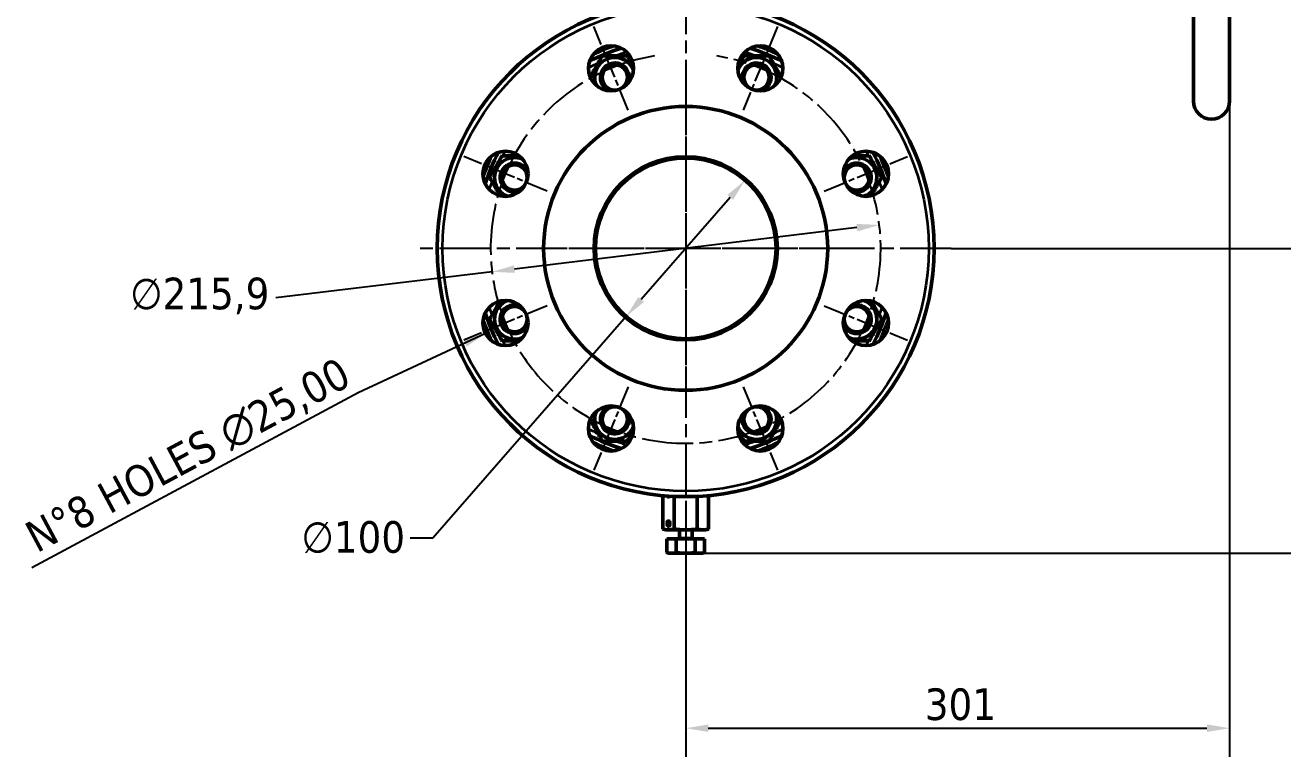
# Model space of a CAD drawing. Header units: millimetres. Extents: x 0 to 2100, y 0 to 1485.
# Drawn here: x 982 to 1678, y 666 to 1071 of the extents above; entities that cross this region are included whole.
import ezdxf

# ---------------------------------------------------------------- set-up
doc = ezdxf.new("R2010")
doc.units = ezdxf.units.MM
doc.header["$LTSCALE"] = 5
doc.linetypes.add('CHAIN', pattern=[0.3543, 0.2362, -0.0295, 0.0591, -0.0295])
for name, color, linetype, lineweight in [('Centro (ISO)', 7, 'Continuous', 25), ("Linea d'asse (ISO)", 7, 'Continuous', 25), ('Quota (ISO)', 7, 'Continuous', 25), ('Simbolo (ISO)', 7, 'Continuous', 25), ('Visibile (ISO)', 7, 'Continuous', 50), ('Visibile sottile (ISO)', 7, 'Continuous', 35)]:
    doc.layers.add(name, color=color, linetype=linetype, lineweight=lineweight)
doc.styles.add('Testo nota (ISO)', font='tahoma.ttf')
doc.dimstyles.new('Default (ISO)$7', dxfattribs={"dimscale": 5, "dimtxt": 3.5, "dimasz": 2.5, "dimexe": 3.175, "dimexo": 0, "dimgap": 0.762, "dimtad": 1, "dimrnd": 1e-08, "dimzin": 0, "dimtxsty": 'Testo nota (ISO)', "dimcen": 0.09, "dimdle": 10, "dimclrd": 256, "dimclre": 256, "dimclrt": 256, "dimazin": 0, "dimtfac": 1.001486, "dimtmove": 0, "dimatfit": 3, "dimfxl": 1, "dimtolj": 1, "dimtzin": 0, "dimlwd": -1, "dimlwe": -1, "dimarcsym": 0})
doc.dimstyles.new('Default - Metodo 1b (ISO)', dxfattribs={"dimscale": 5, "dimtxt": 3.5, "dimasz": 2.5, "dimexe": 3.175, "dimexo": 0, "dimgap": 0.762, "dimtad": 1, "dimtoh": 1, "dimrnd": 1e-08, "dimtxsty": 'Testo nota (ISO)', "dimcen": 0.09, "dimdle": 10, "dimclrd": 256, "dimclre": 256, "dimclrt": 256, "dimazin": 2, "dimtfac": 1, "dimtmove": 0, "dimatfit": 3, "dimfxl": 1, "dimtolj": 1, "dimlwd": -1, "dimlwe": -1, "dimarcsym": 0})

# ---------------------------------------------------------------- blocks, each defined once
blk = doc.blocks.new('*D5')
at = {"layer": 'Defpoints', "color": 0}
for p in [(1380.62, 985.09), (1314.9, 909.71)]:
    blk.add_point(p, dxfattribs=at)
at = {"layer": 'Quota (ISO)'}
for p, q in [((1372.4, 975.67), (1323.12, 919.13)), ((1314.9, 909.71), (1207.85, 786.91)), ((1207.85, 786.91), (1195.35, 786.91))]:
    blk.add_line(p, q, dxfattribs=at)
for points in [[(1370.83, 977.04), (1373.97, 974.3), (1380.62, 985.09)], [(1321.55, 920.5), (1324.69, 917.76), (1314.9, 909.71)]]:
    blk.add_solid(points, dxfattribs=at)
at = {"layer": 'Quota (ISO)', "insert": (1135.07, 796.34), "char_height": 17.5, "attachment_point": 1, "style": 'Testo nota (ISO)'}
blk.add_mtext('\\A1;∅100', dxfattribs=at)
blk = doc.blocks.new('*D6')
at = {"layer": 'Defpoints', "color": 0}
for p in [(1454.93, 960.38), (1240.59, 934.42)]:
    blk.add_point(p, dxfattribs=at)
at = {"layer": 'Quota (ISO)'}
for p, q in [((1442.52, 958.88), (1253, 935.92)), ((1240.59, 934.42), (1120.98, 919.93))]:
    blk.add_line(p, q, dxfattribs=at)
for points in [[(1442.27, 960.95), (1442.77, 956.81), (1454.93, 960.38)], [(1252.75, 937.99), (1253.25, 933.85), (1240.59, 934.42)]]:
    blk.add_solid(points, dxfattribs=at)
at = {"layer": 'Quota (ISO)', "insert": (1040.29, 931.18), "char_height": 17.5, "attachment_point": 1, "style": 'Testo nota (ISO)'}
blk.add_mtext('\\A1;∅215,9', dxfattribs=at)
blk = doc.blocks.new('*D10')
at = {"layer": 'Defpoints', "color": 0}
for p in [(1648.76, 1028.9), (1347.76, 800.4), (1648.76, 681.67)]:
    blk.add_point(p, dxfattribs=at)
at = {"layer": 'Quota (ISO)'}
for p, q in [((1648.76, 1028.9), (1648.76, 665.79)), ((1347.76, 800.4), (1347.76, 665.79)), ((1360.26, 681.67), (1636.26, 681.67))]:
    blk.add_line(p, q, dxfattribs=at)
for points in [[(1360.26, 683.75), (1360.26, 679.58), (1347.76, 681.67)], [(1636.26, 683.75), (1636.26, 679.58), (1648.76, 681.67)]]:
    blk.add_solid(points, dxfattribs=at)
at = {"layer": 'Quota (ISO)', "insert": (1480.09, 703.71), "char_height": 17.5, "attachment_point": 1, "style": 'Testo nota (ISO)'}
blk.add_mtext('\\A1;301', dxfattribs=at)
blk = doc.blocks.new('*D11')
at = {"layer": 'Defpoints', "color": 0}
for p in [(1666.87, 1178.9), (1776.87, 1178.9), (1494.76, 947.4)]:
    blk.add_point(p, dxfattribs=at)
at = {"layer": 'Quota (ISO)'}
for p, q in [((1666.87, 1178.9), (1792.74, 1178.9)), ((1776.87, 959.9), (1776.87, 1166.4)), ((1494.76, 947.4), (1792.74, 947.4))]:
    blk.add_line(p, q, dxfattribs=at)
for points in [[(1774.79, 1166.4), (1778.95, 1166.4), (1776.87, 1178.9)], [(1774.79, 959.9), (1778.95, 959.9), (1776.87, 947.4)]]:
    blk.add_solid(points, dxfattribs=at)
at = {"layer": 'Quota (ISO)', "insert": (1750.85, 1034.5), "char_height": 17.5, "attachment_point": 1, "rotation": 90, "style": 'Testo nota (ISO)'}
blk.add_mtext('\\A1;231,5', dxfattribs=at)
blk = doc.blocks.new('*D16')
at = {"layer": 'Defpoints', "color": 0}
for p in [(1638.76, 1338.9), (1851.33, 1338.9), (1355.55, 778.53)]:
    blk.add_point(p, dxfattribs=at)
at = {"layer": 'Quota (ISO)'}
for p, q in [((1638.76, 1338.9), (1867.21, 1338.9)), ((1851.33, 791.03), (1851.33, 1326.4)), ((1355.55, 778.53), (1867.21, 778.53))]:
    blk.add_line(p, q, dxfattribs=at)
for points in [[(1849.25, 1326.4), (1853.42, 1326.4), (1851.33, 1338.9)], [(1849.25, 791.03), (1853.42, 791.03), (1851.33, 778.53)]]:
    blk.add_solid(points, dxfattribs=at)
at = {"layer": 'Quota (ISO)', "insert": (1829.31, 1040.22), "char_height": 17.5, "attachment_point": 1, "rotation": 90, "style": 'Testo nota (ISO)'}
blk.add_mtext('\\A1;560', dxfattribs=at)

msp = doc.modelspace()

# ---------------------------------------------------------------- linework, layer by layer
at = {"layer": 'Centro (ISO)', "linetype": 'CHAIN', "ltscale": 23.990969}
for p, q in [((1347.7589, 1094.3997), (1347.7589, 800.3997)), ((1347.7589, 1038.4997), (1347.7589, 856.2997)), ((1494.7589, 947.3997), (1200.7589, 947.3997)), ((1438.8589, 947.3997), (1256.6589, 947.3997))]:
    msp.add_line(p, q, dxfattribs=at)
at = {"layer": 'Centro (ISO)', "linetype": 'CHAIN', "ltscale": 11.111974}
for p, q in [((1316.0153, 1024.0355), (1296.8811, 1070.2295)), ((1398.6367, 1070.2295), (1379.5025, 1024.0355)), ((1271.1231, 979.1433), (1224.9291, 998.2775)), ((1424.3947, 979.1433), (1470.5887, 998.2775)), ((1271.1231, 915.6561), (1224.9291, 896.5219)), ((1424.3947, 915.6561), (1470.5887, 896.5219)), ((1316.0153, 870.7639), (1296.8811, 824.5699)), ((1379.5025, 870.7639), (1398.6367, 824.5699))]:
    msp.add_line(p, q, dxfattribs=at)
at = {"layer": "Linea d'asse (ISO)", "linetype": 'CHAIN', "ltscale": 23.990969}
msp.add_arc((1347.7589, 947.3997), 107.95, 99.230945, 80.769055, dxfattribs=at)
at = {"layer": 'Visibile (ISO)'}
for p, q in [((1628.7589, 1328.8997), (1628.7589, 1028.8997)), ((1648.7589, 1028.8997), (1648.7589, 1328.8997)), ((1335.0589, 810.4875), (1335.0589, 791.9642)), ((1335.0589, 810.4875), (1335.0589, 791.9642)), ((1341.4063, 791.9642), (1341.4063, 810.0465)), ((1341.4115, 810.0463), (1341.4115, 791.9642)), ((1354.1063, 791.9642), (1354.1063, 810.0463)), ((1354.1115, 810.0465), (1354.1115, 791.9642)), ((1360.4589, 791.9642), (1360.4589, 810.4875)), ((1360.4589, 810.4875), (1360.4589, 791.9642)), ((1337.798, 795.2416), (1337.6476, 795.3222)), ((1337.798, 794.7758), (1337.6476, 794.6952)), ((1338.6673, 795.2416), (1337.798, 795.2416)), ((1338.6673, 794.7758), (1337.798, 794.7758)), ((1338.0307, 796.1507), (1338.4156, 796.4229)), ((1338.0307, 793.8666), (1338.4156, 793.5945)), ((1336.7589, 791.5087), (1335.0589, 791.9642)), ((1336.7589, 791.5087), (1338.2326, 791.5087)), ((1338.2326, 791.5087), (1347.7589, 791.5087)), ((1341.4063, 791.9642), (1341.4115, 791.9642)), ((1344.2589, 791.5087), (1344.2589, 787.027)), ((1347.7589, 791.5087), (1357.2852, 791.5087)), ((1351.2589, 791.5087), (1351.2589, 787.027)), ((1354.1063, 791.9642), (1354.1115, 791.9642)), ((1357.2852, 791.5087), (1358.7589, 791.5087)), ((1358.7589, 791.5087), (1360.4589, 791.9642)), ((1337.3666, 786.527), (1342.5627, 786.527)), ((1337.3666, 786.527), (1337.3666, 778.9001)), ((1342.5627, 786.527), (1352.955, 786.527)), ((1342.5627, 786.527), (1342.5627, 778.9001)), ((1352.955, 786.527), (1358.1512, 786.527)), ((1352.955, 786.527), (1352.955, 778.9001)), ((1358.1512, 786.527), (1358.1512, 778.9001)), ((1338.7589, 778.527), (1337.3666, 778.9001)), ((1338.7589, 778.527), (1339.9647, 778.527)), ((1339.9647, 778.527), (1347.7589, 778.527)), ((1347.7589, 778.527), (1355.5531, 778.527)), ((1355.5531, 778.527), (1356.7589, 778.527)), ((1356.7589, 778.527), (1358.1512, 778.9001))]:
    msp.add_line(p, q, dxfattribs=at)
for centre, radius in [((1347.7589, 947.3997), 137.5), ((1306.4482, 1047.1325), 12.5), ((1389.0696, 1047.1325), 12.5), ((1308.5338, 1042.0973), 7), ((1386.9839, 1042.0973), 7), ((1347.7589, 947.3997), 78.6), ((1248.0261, 988.7104), 12.5), ((1347.7589, 947.3997), 50.7279), ((1347.7589, 947.3997), 50), ((1447.4917, 988.7104), 12.5), ((1253.0612, 986.6247), 7), ((1442.4565, 986.6247), 7), ((1248.0261, 906.089), 12.5), ((1253.0612, 908.1746), 7), ((1447.4917, 906.089), 12.5), ((1442.4565, 908.1746), 7), ((1306.4482, 847.6669), 12.5), ((1308.5338, 852.702), 7), ((1389.0696, 847.6669), 12.5), ((1386.9839, 852.702), 7)]:
    msp.add_circle(centre, radius, dxfattribs=at)
for centre, radius, start, end in [((1347.7589, 947.3997), 116.5, 107.8399277, 117.1600723), ((1347.7589, 947.3997), 116.5, 62.8399277, 72.1600723), ((1308.5338, 1042.0973), 11.1, 20.9192997, 204.0807003), ((1386.9839, 1042.0973), 11.1, 335.9192998, 159.0807003), ((1308.5338, 1042.0973), 8, 336.6697018, 248.3302982), ((1308.5338, 1042.0973), 8, 336.6689886, 248.3310114), ((1386.9839, 1042.0973), 8, 291.6697018, 203.3302982), ((1386.9839, 1042.0973), 8, 291.6689886, 203.3310114), ((1638.7589, 1028.8997), 10, 180, 0), ((1347.7589, 947.3997), 116.5, 152.8399277, 162.1600723), ((1253.0612, 986.6247), 11.1, 65.9192997, 249.0807003), ((1442.4565, 986.6247), 11.1, 290.9192998, 114.0807003), ((1347.7589, 947.3997), 116.5, 17.8399277, 27.1600723), ((1253.0612, 986.6247), 8, 21.6697018, 293.3302982), ((1253.0612, 986.6247), 8, 21.6689886, 293.3310114), ((1442.4565, 986.6247), 8, 246.6697018, 158.3302982), ((1442.4565, 986.6247), 8, 246.6689886, 158.3310114), ((1253.0612, 908.1746), 11.1, 110.9192997, 294.0807003), ((1253.0612, 908.1746), 8, 66.6697018, 338.3302982), ((1253.0612, 908.1746), 8, 66.6689886, 338.3310114), ((1442.4565, 908.1746), 8, 201.6697018, 113.3302982), ((1442.4565, 908.1746), 8, 201.6689886, 113.3310114), ((1442.4565, 908.1746), 11.1, 245.9192997, 69.0807003), ((1347.7589, 947.3997), 116.5, 197.8399277, 207.1600723), ((1347.7589, 947.3997), 116.5, 332.8399277, 342.1600723), ((1308.5338, 852.702), 11.1, 155.9192997, 339.0807003), ((1308.5338, 852.702), 8, 111.6689886, 23.3310114), ((1308.5338, 852.702), 8, 111.6697018, 23.3302982), ((1386.9839, 852.702), 11.1, 200.9192997, 24.0807003), ((1386.9839, 852.702), 8, 156.6689886, 68.3310114), ((1386.9839, 852.702), 8, 156.6697018, 68.3302982), ((1347.7589, 947.3997), 116.5, 242.8399277, 252.1600723), ((1347.7589, 947.3997), 116.5, 287.8399277, 297.1600723), ((1343.7589, 787.027), 0.5, 270, 0), ((1351.7589, 787.027), 0.5, 180, 270)]:
    msp.add_arc(centre, radius, start, end, dxfattribs=at)
for centre, major_axis, start_param, end_param in [((1338.2326, 812.5087), (0, -2.75), 5.6517964, 6.84486204), ((1338.2326, 795.0087), (0, -1.2113), 4.97418837, 10.7337749), ((1338.2326, 795.0087), (0, -0.9), 4.97418837, 10.7337749), ((1338.6656, 795.0087), (0, 1.5), 0.29284277, 0.33983691), ((1338.6656, 795.0087), (0, -1.5), 5.9433484, 5.99034254)]:
    msp.add_ellipse(centre, major_axis=major_axis, ratio=0.5, start_param=start_param, end_param=end_param, dxfattribs=at)
msp.add_ellipse((1338.2326, 795.0087), major_axis=(0, -1.5), ratio=0.5, dxfattribs=at)
for points, weights in [([(1294.8677, 1042.4269), (1298.2139, 1048.2226), (1301.6056, 1054.0973)], [1.00725810541, 1.15098210834, 1]), ([(1301.6056, 1054.0973), (1308.5338, 1054.0973), (1315.462, 1054.0973)], [1, 1.15470053838, 1]), ([(1315.462, 1054.0973), (1317.309, 1050.8983), (1318.9085, 1048.1279)], [1, 1.07692630234, 1.07734794537]), ([(1376.6093, 1048.1279), (1378.2088, 1050.8983), (1380.0557, 1054.0973)], [1.07734794537, 1.07692630236, 1]), ([(1380.0557, 1054.0973), (1386.9839, 1054.0973), (1393.9122, 1054.0973)], [1, 1.15470053838, 1]), ([(1393.9122, 1054.0973), (1397.3039, 1048.2226), (1400.6501, 1042.4269)], [1, 1.15098210833, 1.00725810542]), ([(1239.2048, 986.6247), (1242.6689, 992.6247), (1246.133, 998.6247)], [1, 1.15470053838, 1]), ([(1246.133, 998.6247), (1251.1739, 998.6247), (1255.6389, 998.6247)], [1, 1.10800537047, 1.0652011811]), ([(1439.8789, 998.6247), (1444.3439, 998.6247), (1449.3848, 998.6247)], [1.06520118109, 1.10800537048, 1]), ([(1449.3848, 998.6247), (1452.8489, 992.6247), (1456.313, 986.6247)], [1, 1.15470053838, 1]), ([(1245.0034, 976.5813), (1242.2104, 981.4189), (1239.2048, 986.6247)], [1.03939971024, 1.13153039424, 1]), ([(1456.313, 986.6247), (1453.3074, 981.4189), (1450.5144, 976.5813)], [1, 1.13153039424, 1.03939971025]), ([(1239.2048, 908.1746), (1242.2104, 913.3805), (1245.0034, 918.218)], [1, 1.13153039426, 1.03939971022]), ([(1450.5144, 918.218), (1453.3074, 913.3805), (1456.313, 908.1746)], [1.03939971022, 1.13153039426, 1]), ([(1246.133, 896.1746), (1242.6689, 902.1746), (1239.2048, 908.1746)], [1, 1.15470053838, 1]), ([(1456.313, 908.1746), (1452.8489, 902.1746), (1449.3848, 896.1746)], [1, 1.15470053838, 1]), ([(1255.6389, 896.1746), (1251.1739, 896.1746), (1246.133, 896.1746)], [1.06520118111, 1.10800537046, 1]), ([(1449.3848, 896.1746), (1444.3439, 896.1746), (1439.8789, 896.1746)], [1, 1.10800537045, 1.06520118111]), ([(1301.6056, 840.702), (1298.2139, 846.5767), (1294.8677, 852.3725)], [1, 1.15098210834, 1.00725810541]), ([(1400.6501, 852.3725), (1397.3039, 846.5767), (1393.9122, 840.702)], [1.0072581054, 1.15098210834, 1]), ([(1318.9085, 846.6715), (1317.309, 843.9011), (1315.462, 840.702)], [1.07734794537, 1.07692630235, 1]), ([(1380.0557, 840.702), (1378.2088, 843.9011), (1376.6093, 846.6715)], [1, 1.07692630235, 1.07734794537]), ([(1315.462, 840.702), (1308.5338, 840.702), (1301.6056, 840.702)], [1, 1.15470053838, 1]), ([(1393.9122, 840.702), (1386.9839, 840.702), (1380.0557, 840.702)], [1, 1.15470053838, 1]), ([(1335.0589, 791.9642), (1336.7596, 791.5087), (1338.2326, 791.5087)], [5.01552998629, 5.40309366705, 5.40309366705]), ([(1338.2326, 791.5087), (1339.7057, 791.5087), (1341.4063, 791.9642)], [5.40309366705, 5.40309366705, 5.01552998629]), ([(1341.4115, 791.9642), (1344.8128, 791.5087), (1347.7589, 791.5087)], [5.1493978891, 5.54730590781, 5.54730590781]), ([(1347.7589, 791.5087), (1350.705, 791.5087), (1354.1063, 791.9642)], [5.54730590781, 5.54730590781, 5.1493978891]), ([(1354.1115, 791.9642), (1355.8121, 791.5087), (1357.2852, 791.5087)], [5.1493978891, 5.54730590781, 5.54730590781]), ([(1357.2852, 791.5087), (1358.7582, 791.5087), (1360.4589, 791.9642)], [5.54730590781, 5.54730590781, 5.1493978891]), ([(1339.9647, 778.527), (1338.7589, 778.527), (1337.3666, 778.9001)], [2.86602540378, 2.86602540378, 2.66025403784]), ([(1342.5627, 778.9001), (1341.1704, 778.527), (1339.9647, 778.527)], [2.66025403784, 2.86602540378, 2.86602540378]), ([(1347.7589, 778.527), (1345.3474, 778.527), (1342.5627, 778.9001)], [2.86602540378, 2.86602540378, 2.66025403784]), ([(1352.955, 778.9001), (1350.1704, 778.527), (1347.7589, 778.527)], [2.66025403784, 2.86602540378, 2.86602540378]), ([(1355.5531, 778.527), (1354.3474, 778.527), (1352.955, 778.9001)], [2.86602540378, 2.86602540378, 2.66025403784]), ([(1358.1512, 778.9001), (1356.7589, 778.527), (1355.5531, 778.527)], [2.66025403784, 2.86602540378, 2.86602540378])]:
    msp.add_rational_spline(points, weights, degree=2, dxfattribs=at)
at = {"layer": 'Visibile sottile (ISO)'}
msp.add_line((1344.302, 787.027), (1351.2158, 787.027), dxfattribs=at)
msp.add_circle((1347.7589, 947.3997), 134.5, dxfattribs=at)
for centre, radius, start, end in [((1347.7589, 947.3997), 118.7574, 109.6390638, 115.3609362), ((1347.7589, 947.3997), 118.7574, 64.6390638, 70.3609362), ((1347.7589, 947.3997), 113.5, 106.8618326, 109.7752612), ((1347.7589, 947.3997), 113.5, 70.2247388, 73.1381674), ((1347.7589, 947.3997), 113.5, 115.4545242, 118.1502614), ((1308.5338, 1042.0973), 6.7945, 80, 350), ((1386.9839, 1042.0973), 6.7945, 80, 350), ((1347.7589, 947.3997), 113.5, 61.8497386, 64.5454758), ((1347.7589, 947.3997), 118.7574, 154.6390638, 160.3609362), ((1347.7589, 947.3997), 113.5, 151.7735498, 153.0978891), ((1347.7589, 947.3997), 113.5, 26.9021109, 28.2264502), ((1347.7589, 947.3997), 118.7574, 19.6390638, 25.3609362), ((1253.0612, 986.6247), 6.7945, 80, 350), ((1442.4565, 986.6247), 6.7945, 80, 350), ((1347.7589, 947.3997), 113.5, 161.0739318, 163.1828618), ((1347.7589, 947.3997), 113.5, 16.8171382, 18.9260682), ((1347.7589, 947.3997), 113.5, 196.8171382, 198.9260682), ((1253.0612, 908.1746), 6.7945, 80, 350), ((1442.4565, 908.1746), 6.7945, 80, 350), ((1347.7589, 947.3997), 113.5, 341.0739318, 343.1828618), ((1347.7589, 947.3997), 118.7574, 199.6390638, 205.3609362), ((1347.7589, 947.3997), 118.7574, 334.6390638, 340.3609362), ((1347.7589, 947.3997), 113.5, 206.9021109, 208.2264502), ((1347.7589, 947.3997), 113.5, 331.7735498, 333.0978891), ((1308.5338, 852.702), 6.7945, 80, 350), ((1386.9839, 852.702), 6.7945, 80, 350), ((1347.7589, 947.3997), 113.5, 241.8497386, 244.5454758), ((1347.7589, 947.3997), 113.5, 295.4545242, 298.1502614), ((1347.7589, 947.3997), 118.7574, 244.6390638, 250.3609362), ((1347.7589, 947.3997), 113.5, 250.2247388, 253.1381674), ((1347.7589, 947.3997), 113.5, 286.8618326, 289.7752612), ((1347.7589, 947.3997), 118.7574, 289.6390638, 295.3609362)]:
    msp.add_arc(centre, radius, start, end, dxfattribs=at)

# ---------------------------------------------------------------- texts
at = {"layer": 'Simbolo (ISO)', "insert": (1165.0974, 869.9063), "char_height": 17.5, "width": 209.219438, "attachment_point": 9, "rotation": 28.2054017, "line_spacing_factor": 0.6125, "style": 'Testo nota (ISO)'}
msp.add_mtext('{N°8 HOLES \\fAIGDT|b0|i0;\\H17.5000;n\\fTahoma|b0|i0;\\H17.5000;25,00}', dxfattribs=at)

# ---------------------------------------------------------------- dimensions: what is measured, and where the dimension line sits
at = {"layer": 'Quota (ISO)'}
for base, p1, p2, angle, override, picture, middle in [((1851.334, 1338.8997), (1355.5531, 778.527), (1638.7589, 1338.8997), 90, {"dimgap": 0.762, "dimtoh": 0, "dimdec": 0, "dimtol": 0, "dimlim": 0, "dimtp": 0, "dimtm": 0, "dimtdec": 0, "dimtofl": 0, "dimatfit": 1}, '*D16', (1851.334, 1058.7134)), ((1776.8695, 1178.8997), (1494.7589, 947.3997), (1666.8695, 1178.8997), 90, {"dimgap": 0.762, "dimtoh": 0, "dimdec": 2, "dimtol": 0, "dimlim": 0, "dimtp": 0, "dimtm": 0, "dimtdec": 2, "dimtofl": 0, "dimatfit": 1}, '*D11', (1776.8695, 1063.1497)), ((1648.7589, 681.6676), (1347.7589, 800.3997), (1648.7589, 1028.8997), 180, {"dimgap": 0.762, "dimtoh": 0, "dimdec": 2, "dimtol": 0, "dimlim": 0, "dimtp": 0, "dimtm": 0, "dimtdec": 2, "dimtofl": 0, "dimatfit": 1}, '*D10', (1498.2589, 681.6676))]:
    dim = msp.add_linear_dim(base=base, p1=p1, p2=p2, angle=angle, dimstyle='Default - Metodo 1b (ISO)', override=override, dxfattribs=at)
    dim.commit()
    dim.dimension.update_dxf_attribs({"geometry": picture, "text_midpoint": middle, "dimtype": 160})
for p1, p2, picture, middle in [((1380.6153, 985.0887), (1314.9025, 909.7107), '*D5', (1163.307, 786.9141)), ((1454.9256, 960.3805), (1240.5922, 934.4189), '*D6', (1078.7304, 919.9302))]:
    dim = msp.add_diameter_dim_2p(p1=p1, p2=p2, dimstyle='Default - Metodo 1b (ISO)', override={"dimgap": 0.762, "dimtad": 0, "dimtih": 1, "dimdec": 2, "dimlfac": 1, "dimtol": 0, "dimlim": 0, "dimtp": 0, "dimtm": 0, "dimtdec": 2, "dimatfit": 2}, dxfattribs=at)
    dim.commit()
    dim.dimension.update_dxf_attribs({"geometry": picture, "text_midpoint": middle, "dimtype": 163})

# ---------------------------------------------------------------- leaders
at = {"layer": 'Simbolo (ISO)', "annotation_type": 0, "has_hookline": 1, "hookline_direction": 1, "text_width": 205.0049, "horizontal_direction": (0.881259, 0.472634, 0)}
msp.add_leader([(1237.0104, 900.1811), (1166.4759, 867.336)], dimstyle='Default (ISO)$7', override={"dimgap": 0, "dimtad": 1}, dxfattribs=at)

doc.saveas('drawing.dxf')
